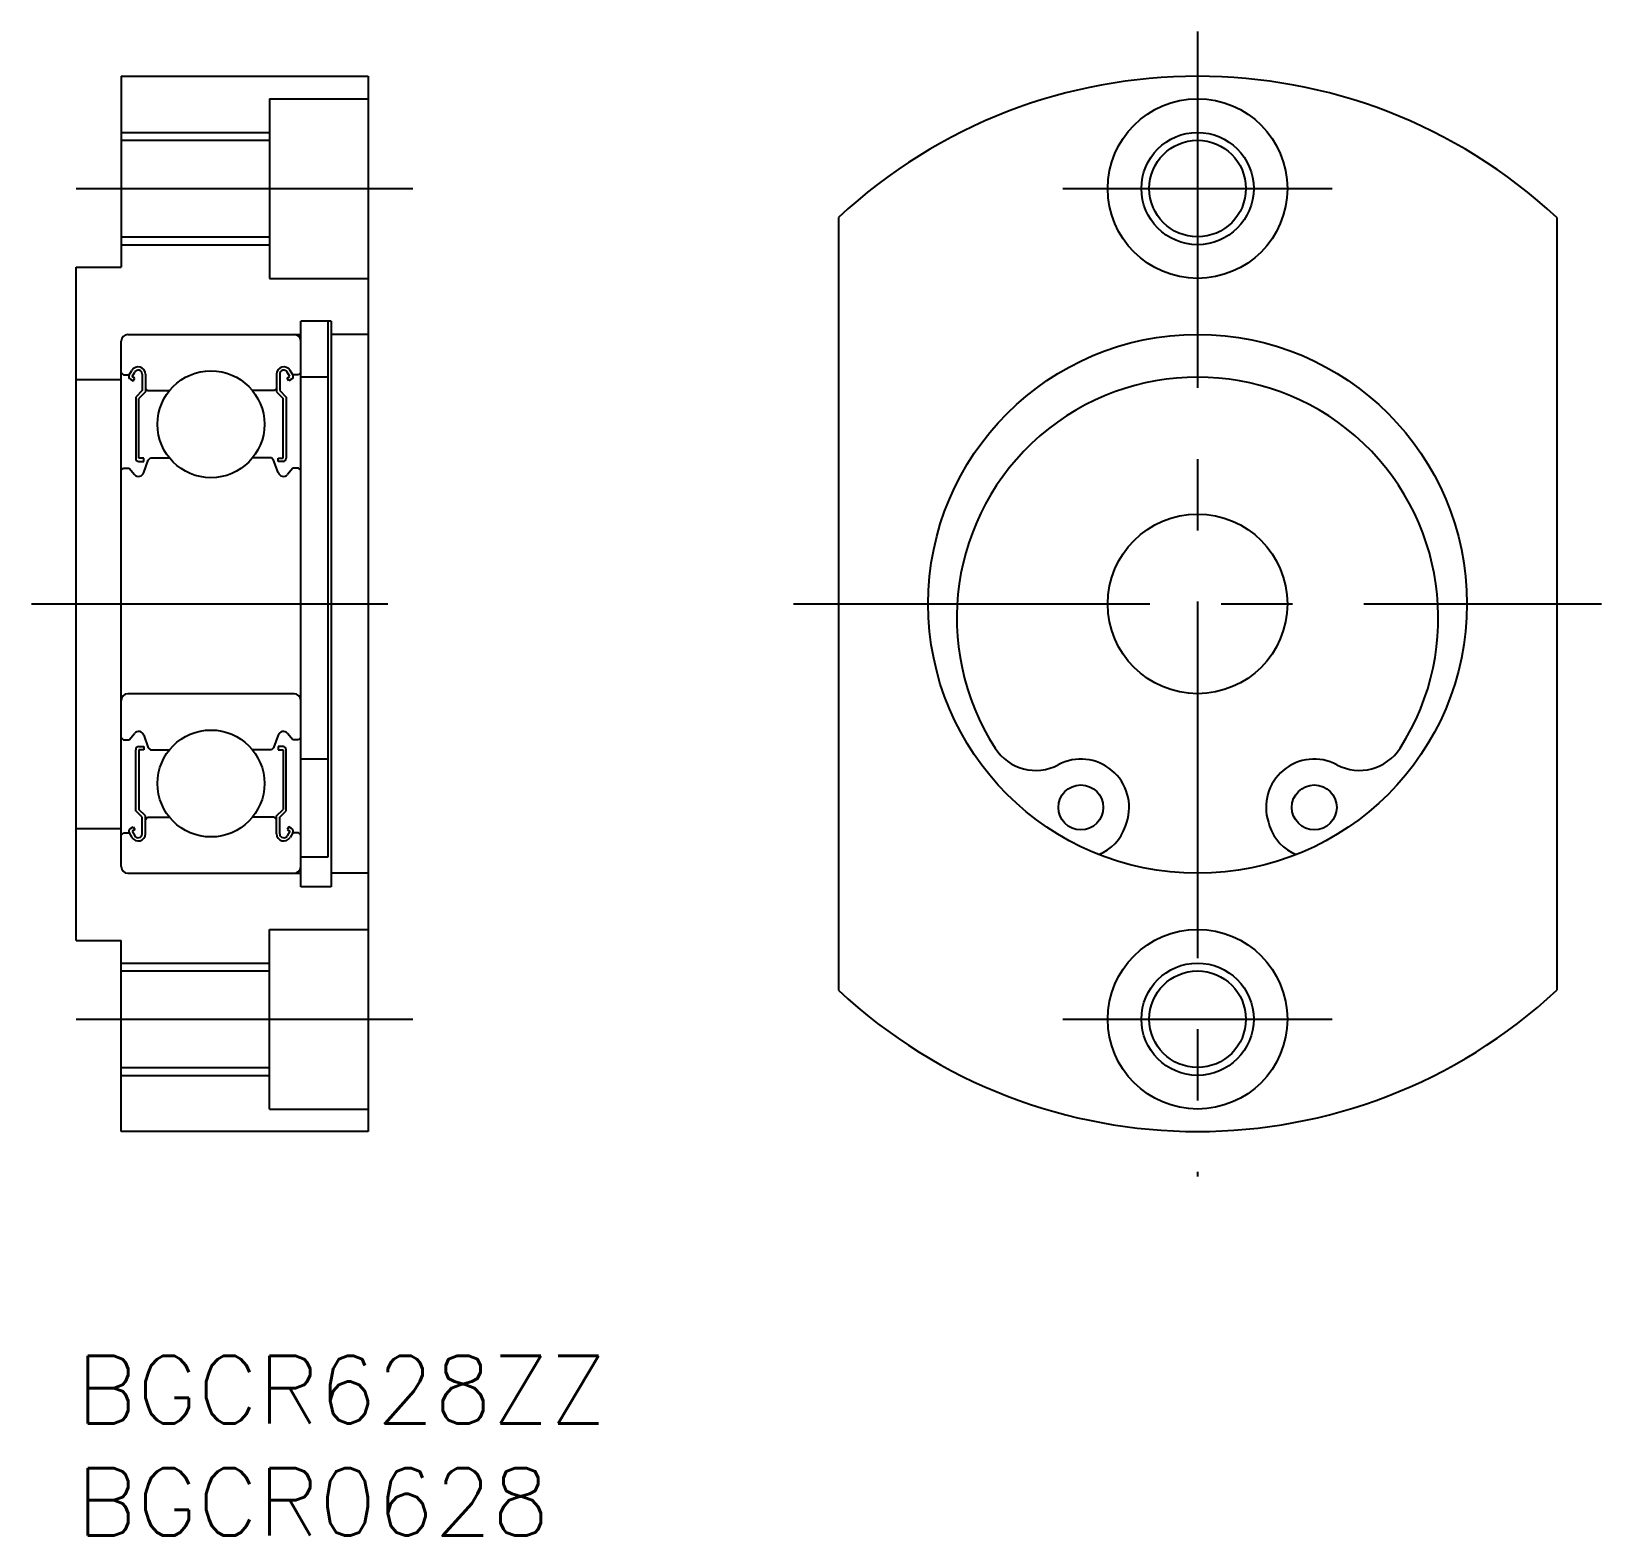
# Model space of a CAD drawing. Extents: x -2 to 68, y -8 to 59.
import ezdxf

# ---------------------------------------------------------------- set-up
doc = ezdxf.new("R2010")
doc.units = 0
doc.header["$LTSCALE"] = 0.5
doc.linetypes.add('CENTER', pattern=[50.8, 31.75, -6.35, 6.35, -6.35])
for name, color, linetype in [('MSM_CENTER', 1, 'CENTER'), ('MSM_CONTINUOUS', 7, 'CONTINUOUS'), ('MSM_NARROW', 5, 'CONTINUOUS'), ('MSM_PART_NUMBER', 7, 'CONTINUOUS')]:
    doc.layers.add(name, color=color, linetype=linetype)
doc.styles.get("Standard").update_dxf_attribs({"font": 'txt.shx', "height": 3, "bigfont": 'bigfont.shx'})

# ---------------------------------------------------------------- blocks, each defined once
blk = doc.blocks.new('*U4')
at = {"layer": 'MSM_PART_NUMBER'}
blk.add_text('BGCR628ZZ', height=3, dxfattribs=at).set_placement((0, -3))
blk = doc.blocks.new('*U5')
at = {"layer": 'MSM_PART_NUMBER'}
blk.add_text('BGCR0628', height=3, dxfattribs=at).set_placement((0, -8))

msp = doc.modelspace()

# ---------------------------------------------------------------- linework, layer by layer
at = {"layer": 'MSM_CENTER'}
for p, q in [((49.953, 59), (49.953, 8)), ((0, 52), (15, 52)), ((43.953, 52), (55.953, 52)), ((-2, 33.5), (15, 33.5)), ((31.953, 33.5), (67.953, 33.5)), ((0, 15), (15, 15)), ((43.953, 15), (55.953, 15))]:
    msp.add_line(p, q, dxfattribs=at)
at = {"layer": 'MSM_CONTINUOUS'}
for p, q in [((2, 57), (2, 48.5)), ((2, 57), (13, 57)), ((13, 57), (13, 10)), ((8.6, 56), (8.6, 48)), ((8.6, 56), (13, 56)), ((2, 54.15), (8.6, 54.15)), ((33.953, 50.712), (33.953, 16.288)), ((65.953, 50.712), (65.953, 16.288)), ((2, 49.85), (8.6, 49.85)), ((0, 18.5), (0, 48.5)), ((0, 48.5), (2, 48.5)), ((8.6, 48), (13, 48)), ((2.3, 45.5), (10, 45.5)), ((10, 20.9), (10, 46.1)), ((11.35, 46.1, 0.5), (10, 46.1, 0.5)), ((11.2, 46.1), (11.2, 22.215)), ((11.35, 46.1), (11.35, 20.9)), ((13, 45.5), (11.35, 45.5)), ((2, 21.8), (2, 45.2)), ((0, 43.5), (2, 43.5)), ((2, 43.8), (2.1, 43.7)), ((2.1, 43.7), (2.36, 43.7)), ((2.36, 43.7), (2.477, 43.898)), ((2.412, 43.503), (2.537, 43.431)), ((2.484, 43.628), (2.602, 43.827)), ((2.609, 43.556), (2.484, 43.628)), ((2.537, 43.431), (2.609, 43.556)), ((2.935, 43.737), (2.935, 43)), ((3.079, 43.737), (3.079, 42.94)), ((8.921, 43.737), (8.921, 42.94)), ((9.065, 43.737), (9.065, 43)), ((9.391, 43.556), (9.516, 43.628)), ((9.463, 43.431), (9.391, 43.556)), ((9.516, 43.628), (9.398, 43.827)), ((9.588, 43.503), (9.463, 43.431)), ((9.64, 43.7), (9.523, 43.898)), ((9.9, 43.7), (9.64, 43.7)), ((10, 43.8), (9.9, 43.7)), ((11.2, 43.6, 0.5), (10, 43.6, 0.5)), ((2.647, 42.712), (2.647, 39.994)), ((2.935, 43), (2.647, 42.712)), ((3.079, 42.94), (2.791, 42.653)), ((3.079, 43.1), (3.179, 43)), ((3.179, 43), (4.151, 43)), ((8.821, 43), (7.849, 43)), ((8.921, 43.1), (8.821, 43)), ((8.921, 42.94), (9.209, 42.653)), ((9.065, 43), (9.353, 42.712)), ((9.353, 42.712), (9.353, 39.994)), ((2.791, 39.994), (2.791, 42.653)), ((9.209, 39.994), (9.209, 42.653)), ((3.007, 39.994), (2.791, 39.994)), ((3.007, 39.85), (3.007, 39.994)), ((3.007, 39.352), (3.209, 39.906)), ((3.209, 39.906), (3.309, 40)), ((3.309, 40), (4.151, 40)), ((8.691, 40), (7.849, 40)), ((8.791, 39.906), (8.691, 40)), ((8.993, 39.352), (8.791, 39.906)), ((8.993, 39.85), (8.993, 39.994)), ((8.993, 39.994), (9.209, 39.994)), ((2, 39.45), (2.1, 39.55)), ((2.1, 39.55), (2.36, 39.55)), ((2.36, 39.55), (2.591, 39.267)), ((2.791, 39.85), (3.007, 39.85)), ((9.209, 39.85), (8.993, 39.85)), ((9.64, 39.55), (9.409, 39.267)), ((9.9, 39.55), (9.64, 39.55)), ((10, 39.45), (9.9, 39.55)), ((9.7, 29.5), (2.3, 29.5)), ((2, 27.55), (2.1, 27.45)), ((2.1, 27.45), (2.36, 27.45)), ((2.36, 27.45), (2.591, 27.733)), ((3.007, 27.648), (3.209, 27.094)), ((8.993, 27.648), (8.791, 27.094)), ((9.64, 27.45), (9.409, 27.733)), ((9.9, 27.45), (9.64, 27.45)), ((10, 27.55), (9.9, 27.45)), ((2.647, 24.288), (2.647, 27.006)), ((2.791, 27.15), (3.007, 27.15)), ((2.791, 27.006), (2.791, 24.347)), ((3.007, 27.006), (2.791, 27.006)), ((3.007, 27.15), (3.007, 27.006)), ((3.209, 27.094), (3.309, 27)), ((3.309, 27), (4.151, 27)), ((8.691, 27), (7.849, 27)), ((8.791, 27.094), (8.691, 27)), ((9.209, 27.15), (8.993, 27.15)), ((8.993, 27.15), (8.993, 27.006)), ((8.993, 27.006), (9.209, 27.006)), ((9.209, 27.006), (9.209, 24.347)), ((9.353, 24.288), (9.353, 27.006)), ((11.2, 26.586, 0.5), (10, 26.586, 0.5)), ((2.935, 24), (2.647, 24.288)), ((3.079, 24.06), (2.791, 24.347)), ((2.935, 23.263), (2.935, 24)), ((3.079, 23.263), (3.079, 24.06)), ((3.079, 23.9), (3.179, 24)), ((3.179, 24), (4.151, 24)), ((8.821, 24), (7.849, 24)), ((8.921, 23.9), (8.821, 24)), ((8.921, 24.06), (9.209, 24.347)), ((8.921, 23.263), (8.921, 24.06)), ((9.065, 24), (9.353, 24.288)), ((9.065, 23.263), (9.065, 24)), ((0, 23.5), (2, 23.5)), ((2, 23.2), (2.1, 23.3)), ((2.1, 23.3), (2.36, 23.3)), ((2.36, 23.3), (2.477, 23.102)), ((2.412, 23.497), (2.537, 23.569)), ((2.609, 23.444), (2.484, 23.372)), ((2.484, 23.372), (2.602, 23.173)), ((2.537, 23.569), (2.609, 23.444)), ((9.463, 23.569), (9.391, 23.444)), ((9.391, 23.444), (9.516, 23.372)), ((9.516, 23.372), (9.398, 23.173)), ((9.588, 23.497), (9.463, 23.569)), ((9.64, 23.3), (9.523, 23.102)), ((9.9, 23.3), (9.64, 23.3)), ((10, 23.2), (9.9, 23.3)), ((46.741, 23.598), (46.798, 23.772)), ((53.108, 23.772), (53.164, 23.598)), ((11.2, 22.215, 0.5), (10, 22.215, 0.5)), ((2.3, 21.5), (10, 21.5)), ((13, 21.5), (11.35, 21.5)), ((11.35, 20.9, 0.5), (10, 20.9, 0.5)), ((8.6, 11), (8.6, 19)), ((8.6, 19), (13, 19)), ((0, 18.5), (2, 18.5)), ((2, 10), (2, 18.5)), ((2, 17.15), (8.6, 17.15)), ((2, 12.85), (8.6, 12.85)), ((8.6, 11), (13, 11)), ((13, 10), (2, 10))]:
    msp.add_line(p, q, dxfattribs=at)
for centre, radius in [((49.953, 52), 4), ((49.953, 52), 2.15), ((49.953, 33.5), 12), ((6, 41.5), 2.381), ((49.953, 33.5), 4), ((6, 25.5), 2.381), ((44.753, 24.436), 1), ((55.153, 24.436), 1), ((49.953, 15), 4), ((49.953, 15), 2.15)]:
    msp.add_circle(centre, radius, dxfattribs=at)
for centre, radius, start, end in [((49.953, 33.5), 23.5, 47.08982, 132.91018), ((2.3, 45.2), 0.3, 90, 180), ((9.7, 45.2), 0.3, 0, 90), ((2.484, 43.628), 0.144, 149.99132, 239.99638), ((2.757, 43.737), 0.323, 0.0014, 149.98729), ((2.757, 43.737), 0.179, 0.00252, 149.94198), ((9.243, 43.737), 0.323, 30.01271, 179.9986), ((9.243, 43.737), 0.179, 30.05802, 179.99748), ((9.516, 43.628), 0.144, 300.00362, 30.00868), ((49.953, 32.875), 10.725, 327.24878, 212.75122), ((2.791, 39.994), 0.144, 180.00005, 270.00003), ((9.209, 39.994), 0.144, 269.99997, 359.99995), ((2.776, 39.422), 0.241, 220.00189, 343.1851), ((9.224, 39.422), 0.241, 196.8149, 319.99811), ((2.3, 29.2), 0.3, 90, 180), ((9.7, 29.2), 0.3, 0, 90), ((2.776, 27.578), 0.241, 16.8149, 139.99811), ((9.224, 27.578), 0.241, 40.00189, 163.1851), ((2.791, 27.006), 0.144, 89.99997, 179.99995), ((9.209, 27.006), 0.144, 0.00005, 90.00003), ((42.741, 28.236), 2.15, 212.75122, 297.89567), ((44.753, 24.436), 2.15, 342.03107, 117.89567), ((55.153, 24.436), 2.15, 62.10433, 197.96893), ((57.165, 28.236), 2.15, 242.10433, 327.24878), ((2.484, 23.372), 0.144, 120.00362, 210.00868), ((2.757, 23.263), 0.323, 210.01271, 359.9986), ((2.757, 23.263), 0.179, 210.05802, 359.99748), ((9.243, 23.263), 0.323, 180.0014, 329.98729), ((9.243, 23.263), 0.179, 180.00252, 329.94198), ((9.516, 23.372), 0.144, 329.99132, 59.99638), ((44.839, 24.215), 2, 290.47134, 342.03107), ((55.067, 24.215), 2, 197.96893, 249.52866), ((2.3, 21.8), 0.3, 180, 270), ((9.7, 21.8), 0.3, 270, 0), ((49.953, 33.5), 23.5, 227.08982, 312.91018)]:
    msp.add_arc(centre, radius, start, end, dxfattribs=at)
at = {"layer": 'MSM_NARROW'}
for p, q in [((2, 54.5), (8.6, 54.5)), ((2, 49.5), (8.6, 49.5)), ((2, 17.5), (8.6, 17.5)), ((2, 12.5), (8.6, 12.5))]:
    msp.add_line(p, q, dxfattribs=at)
for centre in [(49.953, 52), (49.953, 15)]:
    msp.add_circle(centre, 2.5, dxfattribs=at)

# ---------------------------------------------------------------- block references
at = {"layer": 'MSM_CONTINUOUS'}
for name in ['*U4', '*U5']:
    msp.add_blockref(name, (0, 0), dxfattribs=at)

doc.saveas('drawing.dxf')
